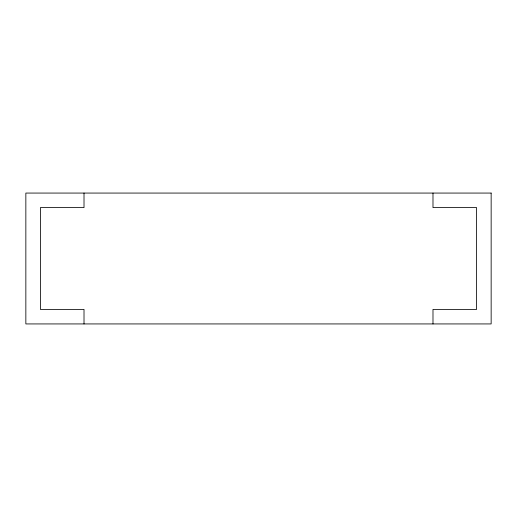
<?xml version="1.0" encoding="UTF-8"?>
<svg xmlns="http://www.w3.org/2000/svg" width="517" height="517" viewBox="0 0 517 517"><rect width="100%" height="100%" fill="white"/><g stroke="black" fill="none" stroke-linecap="round" stroke-linejoin="round"><path stroke-width="0.78" d="M432.988 193.067L432.988 207.608L476.609 207.608L476.609 309.392L432.988 309.392L432.988 323.933M84.013 193.067L84.013 207.608L40.391 207.608L40.391 309.392L84.013 309.392L84.013 323.933M491.15 193.067L25.85 193.067L25.85 323.933L491.15 323.933L491.15 193.067"/></g></svg>
